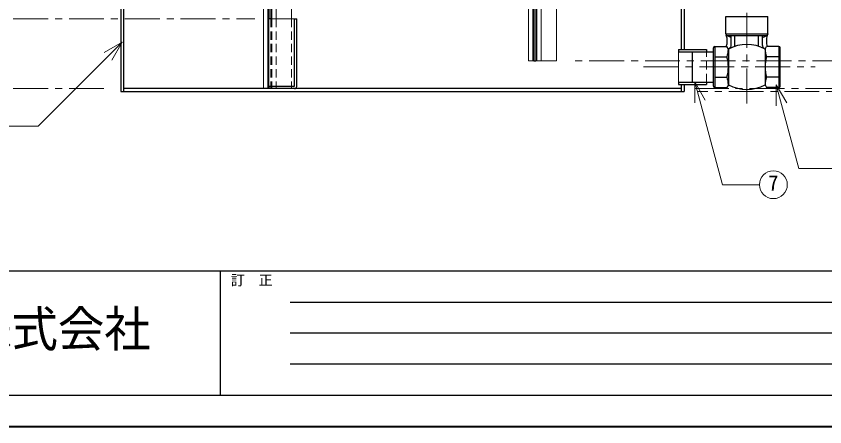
# Model space of a CAD drawing. Units: millimetres at full size, sheet at 1:5; details may follow other scales. Extents: x -1061 to 964, y -679 to 726.
# Drawn here: x -759 to -179, y -679 to -385 of the extents above; entities that cross this region are included whole.
import ezdxf
from ezdxf.enums import TextEntityAlignment as Align

# ---------------------------------------------------------------- set-up
doc = ezdxf.new("R2010")
doc.units = ezdxf.units.MM
doc.header["$LTSCALE"] = 5
doc.linetypes.add('CHAIN1', pattern=[8, 5, -1, 1, -1])
doc.linetypes.add('DASHED1', pattern=[1.8, 1.2, -0.6])
doc.layers.add('0-0', color=4, linetype='Continuous', lineweight=9)
doc.styles.add('ＭＳ ゴシック', font='')
doc.styles.get('ＭＳ ゴシック').set_extended_font_data('MS Gothic')

msp = doc.modelspace()

# ---------------------------------------------------------------- linework, layer by layer
at = {"layer": '0-0', "color": 5, "lineweight": 25}
for p, q in [((-577.651, -208.043), (-577.651, -386.543)), ((-386.151, -208.043), (-386.151, -416.543)), ((-576.151, -208.793), (-576.151, -386.543)), ((-387.651, -208.793), (-387.651, -416.543)), ((-683.901, -263.043), (-683.901, -438.543)), ((-681.901, -263.043), (-681.901, -438.543)), ((-281.901, -294.043), (-281.901, -408.543)), ((-279.901, -294.043), (-279.901, -408.543)), ((-576.151, -386.543), (-577.651, -386.543)), ((-559.151, -386.543), (-557.651, -386.543)), ((-559.151, -434.293), (-559.151, -386.543)), ((-557.651, -435.043), (-557.651, -386.543)), ((-249.901, -397.343), (-249.901, -384.943)), ((-249.901, -384.943), (-219.901, -384.943)), ((-219.901, -397.343), (-219.901, -384.943)), ((-249.901, -397.343), (-249.601, -398.543)), ((-246.149, -399.873), (-249.601, -398.543)), ((-249.601, -398.543), (-220.201, -398.543)), ((-246.149, -405.569), (-246.149, -398.543)), ((-243.401, -406.225), (-243.401, -398.543)), ((-226.401, -406.225), (-226.401, -398.543)), ((-223.652, -399.873), (-220.201, -398.543)), ((-223.652, -405.569), (-223.652, -398.543)), ((-283.901, -408.543), (-263.901, -408.543)), ((-283.901, -408.543), (-283.901, -410.193)), ((-283.901, -410.193), (-258.901, -410.193)), ((-273.901, -431.893), (-273.901, -410.193)), ((-263.901, -408.543), (-263.901, -410.193)), ((-258.901, -434.743), (-258.901, -407.343)), ((-257.901, -406.343), (-249.101, -406.343)), ((-257.901, -406.343), (-257.901, -435.743)), ((-248.101, -408.293), (-249.101, -406.343)), ((-221.701, -408.293), (-220.701, -406.343)), ((-211.901, -406.343), (-220.701, -406.343)), ((-211.901, -406.343), (-211.901, -435.743)), ((-210.901, -434.743), (-210.901, -407.343)), ((-387.651, -416.543), (-386.151, -416.543)), ((-257.901, -413.693), (-249.101, -413.693)), ((-211.901, -413.693), (-220.701, -413.693)), ((-257.901, -428.393), (-249.101, -428.393)), ((-211.901, -428.393), (-220.701, -428.393)), ((-283.901, -431.893), (-283.901, -433.543)), ((-283.901, -431.893), (-258.901, -431.893)), ((-283.901, -433.543), (-263.901, -433.543)), ((-281.901, -433.543), (-281.901, -438.543)), ((-279.901, -433.543), (-279.901, -438.543)), ((-263.901, -431.893), (-263.901, -433.543)), ((-683.901, -438.543), (-279.901, -438.543)), ((-281.901, -436.543), (-681.901, -436.543)), ((-257.901, -435.743), (-249.101, -435.743)), ((-211.901, -435.743), (-220.701, -435.743))]:
    msp.add_line(p, q, dxfattribs=at)
at = {"layer": '0-0', "color": 7, "lineweight": 18}
for p, q in [((-581.401, -209.043), (-581.401, -436.543)), ((-382.401, -224.249), (-382.401, -416.543)), ((-572.401, -323.397), (-572.401, -386.543)), ((-391.401, -323.397), (-391.401, -416.543)), ((-578.401, -329.043), (-578.401, -436.543)), ((-385.401, -329.043), (-385.401, -416.543)), ((-575.401, -337.543), (-575.401, -386.543)), ((-388.401, -337.543), (-388.401, -416.543)), ((-577.651, -386.543), (-577.651, -435.043)), ((-559.151, -386.543), (-576.151, -386.543)), ((-682.767, -403.171), (-695.757, -410.671)), ((-682.767, -403.171), (-690.267, -416.161)), ((-283.901, -410.193), (-283.901, -431.893)), ((-388.401, -416.543), (-391.401, -416.543)), ((-385.401, -416.543), (-382.401, -416.543)), ((-272.172, -431.823), (-272.172, -446.823)), ((-272.172, -431.823), (-264.672, -444.814)), ((-272.172, -431.823), (-252.443, -505.455)), ((-213.725, -433.815), (-206.225, -446.805)), ((-213.725, -433.815), (-213.725, -448.815)), ((-213.725, -433.815), (-197.658, -493.779)), ((-166.012, -493.779), (-197.658, -493.779)), ((-225.862, -505.455), (-252.443, -505.455))]:
    msp.add_line(p, q, dxfattribs=at)
at = {"layer": '0-0'}
for p, q in [((-561.401, -209.043), (-561.401, -386.543)), ((-371.401, -346.543), (-371.401, -416.543)), ((-387.651, -416.543), (-388.401, -416.543)), ((-385.401, -416.543), (-386.151, -416.543)), ((-371.401, -416.543), (-382.401, -416.543))]:
    msp.add_line(p, q, dxfattribs=at)
at = {"layer": '0-0', "linetype": 'CHAIN1'}
for p, q in [((-234.901, -447.232), (-234.901, -333.157)), ((-880.901, -386.543), (-587.651, -386.543)), ((-82.901, -416.543), (-361.401, -416.543)), ((-308.901, -421.043), (-185.901, -421.043)), ((-880.901, -436.543), (-691.901, -436.543)), ((-7.901, -436.543), (-271.901, -436.543)), ((17.099, -438.543), (-269.901, -438.543))]:
    msp.add_line(p, q, dxfattribs=at)
at = {"layer": '0-0', "linetype": 'DASHED1'}
for p, q in [((-576.151, -386.543), (-576.151, -436.543)), ((-575.401, -386.543), (-575.401, -436.543)), ((-572.401, -386.543), (-572.401, -436.543)), ((-561.401, -386.543), (-561.401, -436.543)), ((-263.901, -431.893), (-263.901, -410.193))]:
    msp.add_line(p, q, dxfattribs=at)
at = {"layer": '0-0', "color": 6, "lineweight": 25}
for p, q in [((-1038.901, -567.258), (941.099, -567.258)), ((-612.472, -567.258), (-612.472, -656.543)), ((-562.472, -589.579), (-98.186, -589.579)), ((-98.186, -611.9), (-562.472, -611.9)), ((-98.186, -634.222), (-562.472, -634.222)), ((941.099, -656.543), (-1038.901, -656.543))]:
    msp.add_line(p, q, dxfattribs=at)
at = {"layer": '0-0', "color": 1, "lineweight": 40}
msp.add_line((963.599, -679.043), (-1061.401, -679.043), dxfattribs=at)
at = {"layer": '0-0', "color": 5, "lineweight": 25}
for points in [[(-249.901, -397.343), (-219.901, -397.343), (-220.201, -398.543)], [(-248.101, -408.293), (-248.101, -433.793), (-249.101, -435.743)], [(-221.701, -408.293), (-221.701, -433.793), (-220.701, -435.743)], [(-559.901, -435.043), (-577.651, -435.043), (-577.651, -436.543)]]:
    msp.add_lwpolyline(points, dxfattribs=at)
at = {"layer": '0-0', "color": 7, "lineweight": 18}
msp.add_lwpolyline([(-682.767, -403.171), (-743.183, -463.587), (-767.691, -463.587)], dxfattribs=at)
msp.add_circle((-215.862, -505.455), 10, dxfattribs=at)
at = {"layer": '0-0', "color": 5, "lineweight": 25}
for centre, radius, start, end in [((-260.403, -402.443), 11.485, 340.149, 19.851), ((-209.398, -402.443), 11.485, 160.149, 199.851), ((-234.901, -431.909), 27.054, 60.79656, 119.20344), ((-248.149, -405.569), 2, 327.5843, 0), ((-221.652, -405.569), 2, 180, 212.4157), ((-257.901, -407.343), 1, 90, 180), ((-262.771, -408.369), 14.671, 338.72088, 0.29617), ((-251.043, -403.732), 5.428, 302.82063, 327.5843), ((-218.759, -403.732), 5.428, 212.4157, 237.17937), ((-207.03, -408.369), 14.671, 179.70383, 201.27912), ((-211.901, -407.343), 1, 0, 90), ((-275.612, -421.043), 27.511, 344.50446, 15.49554), ((-194.189, -421.043), 27.511, 164.50446, 195.49554), ((-262.771, -433.718), 14.671, 359.70383, 21.27912), ((-207.03, -433.718), 14.671, 158.72088, 180.29617), ((-559.901, -434.293), 0.75, 270, 0), ((-257.901, -434.743), 1, 180, 270), ((-234.901, -410.178), 27.054, 240.79656, 299.20344), ((-211.901, -434.743), 1, 270, 0), ((-559.151, -435.043), 1.5, 270, 0)]:
    msp.add_arc(centre, radius, start, end, dxfattribs=at)

# ---------------------------------------------------------------- texts
at = {"layer": '0-0', "color": 7, "style": 'ＭＳ ゴシック'}
for s, height, p in [('7', 11, (-219.612, -512.955)), ('訂\u3000正', 7.331, (-604.972, -579.758))]:
    msp.add_text(s, height=height, dxfattribs=at).set_placement(p, align=Align.BOTTOM_LEFT)
at = {"layer": '0-0', "color": 7, "style": 'ＭＳ ゴシック', "width": 0.95}
msp.add_text('工業株式会社', height=25.66, dxfattribs=at).set_placement((-861.936, -629.4), align=Align.BOTTOM_LEFT)

doc.saveas('drawing.dxf')
